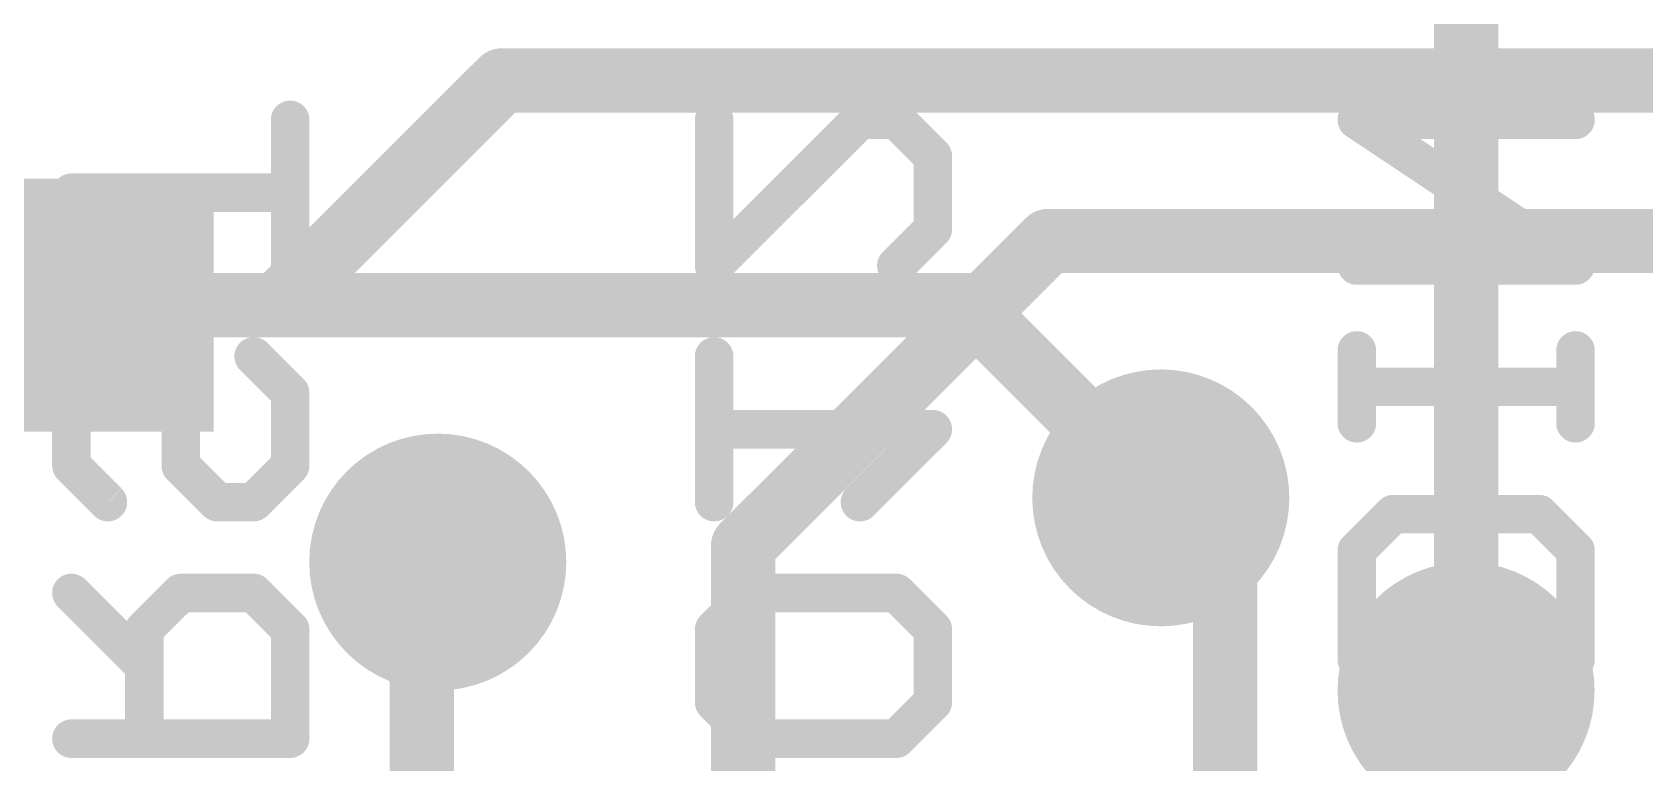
# Model space of a CAD drawing. Extents: x -33 to 74, y -11 to 28.
# Drawn here: x 17.19 to 23.57, y 17.24 to 20.13 of the extents above; entities that cross this region are included whole.
import ezdxf

# ---------------------------------------------------------------- set-up
doc = ezdxf.new("R2010")
doc.units = 0
for name, color, linetype in [('1', 12, 'CONTINUOUS'), ('16', 132, 'CONTINUOUS'), ('18', 110, 'CONTINUOUS'), ('22', 40, 'CONTINUOUS'), ('51', 53, 'CONTINUOUS')]:
    doc.layers.add(name, color=color, linetype=linetype)

# ---------------------------------------------------------------- blocks, each defined once
blk = doc.blocks.new('RECT')
blk.add_solid([(-0.5, -0.5), (0.5, -0.5), (-0.5, 0.5), (0.5, 0.5)])
blk = doc.blocks.new('ROUNDV')
at = {"const_width": 0.5}
blk.add_lwpolyline([(0, -0.25, 1), (0, 0.25, 1), (0, -0.25)], format="xyb", dxfattribs=at)

msp = doc.modelspace()

# ---------------------------------------------------------------- linework, layer by layer
at = {"layer": '1', "const_width": 0.254}
for points in [[(18.161, 19.05), (19.05, 19.939)], [(19.05, 19.939), (23.749, 19.939)], [(20.0025, 18.0975), (21.209, 19.304)], [(21.209, 19.304), (24.384, 19.304)], [(17.36, 19.05), (18.161, 19.05)], [(21.9075, 18.034), (21.6535, 18.288)], [(20.0025, 16.6497), (20.0025, 18.0975)], [(18.7325, 17.9705), (18.796, 18.034)], [(21.9075, 16.6497), (21.9075, 18.034)], [(18.7325, 16.6497), (18.7325, 17.9705)], [(22.86, 13.97), (22.86, 17.526)]]:
    msp.add_lwpolyline(points, dxfattribs=at)
at = {"layer": '1', "const_width": 0.127}
for points in [[(19.05, 20.0025, 1), (19.05, 19.8755)], [(19.0949, 19.8941, 1), (19.0051, 19.9839)], [(21.209, 19.3675, 1), (21.209, 19.2405)], [(21.2539, 19.2591, 1), (21.1641, 19.3489)], [(17.36, 19.1135, 1), (17.36, 18.9865)], [(18.1161, 19.0949, 1), (18.2059, 19.0051)], [(18.161, 18.9865, 1), (18.161, 19.1135)], [(21.6984, 18.3329, 1), (21.6086, 18.2431)], [(20.066, 18.0975, 1), (19.939, 18.0975)], [(19.9576, 18.1424, 1), (20.0474, 18.0526)], [(18.8409, 17.9891, 1), (18.7511, 18.0789)], [(21.971, 18.034, 1), (21.844, 18.034)], [(21.8626, 17.9891, 1), (21.9524, 18.0789)], [(18.796, 17.9705, 1), (18.669, 17.9705)], [(18.6876, 18.0154, 1), (18.7774, 17.9256)], [(22.9235, 17.526, 1), (22.7965, 17.526)]]:
    msp.add_lwpolyline(points, format="xyb", dxfattribs=at)
at = {"layer": '16', "const_width": 0.254}
for points in [[(22.86, 17.526), (22.86, 21.463)], [(20.8915, 19.05), (10.033, 19.05)], [(21.6535, 18.288), (20.8915, 19.05)]]:
    msp.add_lwpolyline(points, dxfattribs=at)
at = {"layer": '16', "const_width": 0.127}
for points in [[(20.9364, 19.0949, 1), (20.8466, 19.0051)], [(20.8915, 18.9865, 1), (20.8915, 19.1135)], [(21.6086, 18.2431, 1), (21.6984, 18.3329)], [(22.7965, 17.526, 1), (22.9235, 17.526)]]:
    msp.add_lwpolyline(points, format="xyb", dxfattribs=at)
at = {"layer": '22', "const_width": 0.1524}
for points in [[(18.2125, 19.2067), (18.2125, 19.7829)], [(19.8882, 19.7829), (19.8882, 19.2067)], [(19.8882, 19.2067), (20.4644, 19.7829)], [(20.4644, 19.7829), (20.6085, 19.7829)], [(20.6085, 19.7829), (20.7525, 19.6388)], [(23.2925, 19.2067), (22.4282, 19.7829)], [(22.4282, 19.7829), (23.2925, 19.7829)], [(20.7525, 19.6388), (20.7525, 19.3507)], [(17.3482, 19.4948), (18.2125, 19.4948)], [(20.7525, 19.3507), (20.6085, 19.2067)], [(22.4282, 19.2067), (23.2925, 19.2067)], [(22.4282, 18.583), (22.4282, 18.8711)], [(23.2925, 18.583), (23.2925, 18.8711)], [(17.4923, 18.8474), (17.3482, 18.7033)], [(17.6363, 18.8474), (17.4923, 18.8474)], [(17.7804, 18.7033), (17.6363, 18.8474)], [(18.0685, 18.8474), (18.2125, 18.7033)], [(19.8882, 18.2712), (19.8882, 18.8474)], [(22.4282, 18.7271), (23.2925, 18.7271)], [(17.3482, 18.7033), (17.3482, 18.4152)], [(17.7804, 18.4152), (17.7804, 18.7033)], [(18.2125, 18.7033), (18.2125, 18.4152)], [(20.7525, 18.5593), (19.8882, 18.5593)], [(20.4644, 18.2712), (20.7525, 18.5593)], [(17.3482, 18.4152), (17.4923, 18.2712)], [(17.9244, 18.2712), (17.7804, 18.4152)], [(18.2125, 18.4152), (18.0685, 18.2712)], [(18.0685, 18.2712), (17.9244, 18.2712)], [(22.4282, 18.0797), (22.5723, 18.2237)], [(22.5723, 18.2237), (23.1485, 18.2237)], [(23.1485, 18.2237), (23.2925, 18.0797)], [(22.4282, 17.6475), (22.4282, 18.0797)], [(23.2925, 18.0797), (23.2925, 17.6475)], [(17.6363, 17.6238), (17.3482, 17.9119)], [(17.7804, 17.9119), (17.6363, 17.7678)], [(18.0685, 17.9119), (17.7804, 17.9119)], [(18.2125, 17.7678), (18.0685, 17.9119)], [(19.8882, 17.7678), (20.0323, 17.9119)], [(20.0323, 17.9119), (20.6085, 17.9119)], [(20.6085, 17.9119), (20.7525, 17.7678)], [(17.6363, 17.7678), (17.6363, 17.3356)], [(18.2125, 17.3356), (18.2125, 17.7678)], [(19.8882, 17.4797), (19.8882, 17.7678)], [(20.7525, 17.7678), (20.7525, 17.4797)], [(23.2925, 17.6475), (22.4282, 17.6475)], [(20.0323, 17.3356), (19.8882, 17.4797)], [(20.7525, 17.4797), (20.6085, 17.3356)], [(17.3482, 17.3356), (18.2125, 17.3356)], [(20.6085, 17.3356), (20.0323, 17.3356)]]:
    msp.add_lwpolyline(points, dxfattribs=at)
at = {"layer": '22', "const_width": 0.0762}
for points in [[(18.2506, 19.7829, 1), (18.1744, 19.7829)], [(19.9263, 19.7829, 1), (19.8501, 19.7829)], [(20.4644, 19.821, 1), (20.4644, 19.7448)], [(20.4914, 19.756, 1), (20.4375, 19.8098)], [(20.6354, 19.8098, 1), (20.5815, 19.756)], [(20.6085, 19.7448, 1), (20.6085, 19.821)], [(22.4493, 19.8146, 1), (22.4071, 19.7512)], [(22.4282, 19.821, 1), (22.4282, 19.7448)], [(23.2925, 19.7448, 1), (23.2925, 19.821)], [(20.7906, 19.6388, 1), (20.7144, 19.6388)], [(20.7256, 19.6119, 1), (20.7795, 19.6658)], [(17.3482, 19.5329, 1), (17.3482, 19.4567)], [(18.2125, 19.4567, 1), (18.2125, 19.5329)], [(20.7144, 19.3507, 1), (20.7906, 19.3507)], [(20.7795, 19.3238, 1), (20.7256, 19.3777)], [(19.8613, 19.2336, 1), (19.9151, 19.1797)], [(20.5815, 19.2336, 1), (20.6354, 19.1797)], [(22.4282, 19.2448, 1), (22.4282, 19.1686)], [(23.2714, 19.175, 1), (23.3137, 19.2384)], [(23.2925, 19.1686, 1), (23.2925, 19.2448)], [(18.1744, 19.2067, 1), (18.2506, 19.2067)], [(19.8501, 19.2067, 1), (19.9263, 19.2067)], [(22.4663, 18.8711, 1), (22.3901, 18.8711)], [(23.3306, 18.8711, 1), (23.2544, 18.8711)], [(17.4923, 18.8855, 1), (17.4923, 18.8093)], [(17.5192, 18.8204, 1), (17.4653, 18.8743)], [(17.6633, 18.8743, 1), (17.6094, 18.8204)], [(17.6363, 18.8093, 1), (17.6363, 18.8855)], [(18.0954, 18.8743, 1), (18.0415, 18.8204)], [(19.9263, 18.8474, 1), (19.8501, 18.8474)], [(22.4282, 18.7652, 1), (22.4282, 18.689)], [(23.2925, 18.689, 1), (23.2925, 18.7652)], [(17.3863, 18.7033, 1), (17.3101, 18.7033)], [(17.3213, 18.7303, 1), (17.3751, 18.6764)], [(17.8185, 18.7033, 1), (17.7423, 18.7033)], [(17.7534, 18.6764, 1), (17.8073, 18.7303)], [(18.2506, 18.7033, 1), (18.1744, 18.7033)], [(18.1856, 18.6764, 1), (18.2395, 18.7303)], [(19.8882, 18.5974, 1), (19.8882, 18.5212)], [(20.7795, 18.5323, 1), (20.7256, 18.5862)], [(20.7525, 18.5212, 1), (20.7525, 18.5974)], [(22.3901, 18.583, 1), (22.4663, 18.583)], [(23.2544, 18.583, 1), (23.3306, 18.583)], [(17.3751, 18.4422, 1), (17.3213, 18.3883)], [(17.8073, 18.4422, 1), (17.7534, 18.3883)], [(18.2395, 18.3883, 1), (18.1856, 18.4422)], [(17.3101, 18.4152, 1), (17.3863, 18.4152)], [(17.7423, 18.4152, 1), (17.8185, 18.4152)], [(18.1744, 18.4152, 1), (18.2506, 18.4152)], [(17.4653, 18.2442, 1), (17.5192, 18.2981)], [(17.9244, 18.3093, 1), (17.9244, 18.2331)], [(17.8975, 18.2442, 1), (17.9514, 18.2981)], [(18.0415, 18.2981, 1), (18.0954, 18.2442)], [(18.0685, 18.2331, 1), (18.0685, 18.3093)], [(19.8501, 18.2712, 1), (19.9263, 18.2712)], [(20.4375, 18.2981, 1), (20.4914, 18.2442)], [(22.5723, 18.2618, 1), (22.5723, 18.1856)], [(22.5992, 18.1968, 1), (22.5453, 18.2506)], [(23.1754, 18.2506, 1), (23.1215, 18.1968)], [(23.1485, 18.1856, 1), (23.1485, 18.2618)], [(22.4663, 18.0797, 1), (22.3901, 18.0797)], [(22.4013, 18.1066, 1), (22.4551, 18.0527)], [(23.3306, 18.0797, 1), (23.2544, 18.0797)], [(23.2656, 18.0527, 1), (23.3195, 18.1066)], [(17.3751, 17.9388, 1), (17.3213, 17.8849)], [(17.7804, 17.95, 1), (17.7804, 17.8738)], [(17.8073, 17.8849, 1), (17.7534, 17.9388)], [(18.0954, 17.9388, 1), (18.0415, 17.8849)], [(18.0685, 17.8738, 1), (18.0685, 17.95)], [(20.0323, 17.95, 1), (20.0323, 17.8738)], [(20.0592, 17.8849, 1), (20.0053, 17.9388)], [(20.6354, 17.9388, 1), (20.5815, 17.8849)], [(20.6085, 17.8738, 1), (20.6085, 17.95)], [(17.6744, 17.7678, 1), (17.5982, 17.7678)], [(18.2506, 17.7678, 1), (18.1744, 17.7678)], [(19.9263, 17.7678, 1), (19.8501, 17.7678)], [(20.7906, 17.7678, 1), (20.7144, 17.7678)], [(17.6094, 17.7948, 1), (17.6633, 17.7409)], [(18.1856, 17.7409, 1), (18.2395, 17.7948)], [(19.8613, 17.7948, 1), (19.9151, 17.7409)], [(20.7256, 17.7409, 1), (20.7795, 17.7948)], [(22.4282, 17.6856, 1), (22.4282, 17.6094)], [(23.2925, 17.6094, 1), (23.2925, 17.6856)], [(17.6094, 17.5968, 1), (17.6633, 17.6507)], [(22.3901, 17.6475, 1), (22.4663, 17.6475)], [(23.2544, 17.6475, 1), (23.3306, 17.6475)], [(19.9151, 17.5066, 1), (19.8613, 17.4528)], [(20.7795, 17.4528, 1), (20.7256, 17.5066)], [(19.8501, 17.4797, 1), (19.9263, 17.4797)], [(20.7144, 17.4797, 1), (20.7906, 17.4797)], [(17.3482, 17.3737, 1), (17.3482, 17.2975)], [(18.2125, 17.2975, 1), (18.2125, 17.3737)], [(20.0323, 17.3737, 1), (20.0323, 17.2975)], [(20.0053, 17.3087, 1), (20.0592, 17.3626)], [(20.5815, 17.3626, 1), (20.6354, 17.3087)], [(20.6085, 17.2975, 1), (20.6085, 17.3737)], [(17.5982, 17.3356, 1), (17.6744, 17.3356)], [(18.1744, 17.3356, 1), (18.2506, 17.3356)]]:
    msp.add_lwpolyline(points, format="xyb", dxfattribs=at)

# ---------------------------------------------------------------- block references
at = {"layer": '1', "xscale": 1.1, "rotation": 180}
msp.add_blockref('RECT', (17.36, 19.05), dxfattribs=at)
at = {"layer": '18', "xscale": 1.016, "yscale": 1.016}
for p in [(21.6535, 18.288), (21.6535, 18.288), (18.796, 18.034), (18.796, 18.034), (22.86, 17.526), (22.86, 17.526)]:
    msp.add_blockref('ROUNDV', p, dxfattribs=at)
at = {"layer": '51', "xscale": 0.5001, "yscale": 0.95, "rotation": 180}
msp.add_blockref('RECT', (17.0982, 19.0449), dxfattribs=at)

doc.saveas('drawing.dxf')
